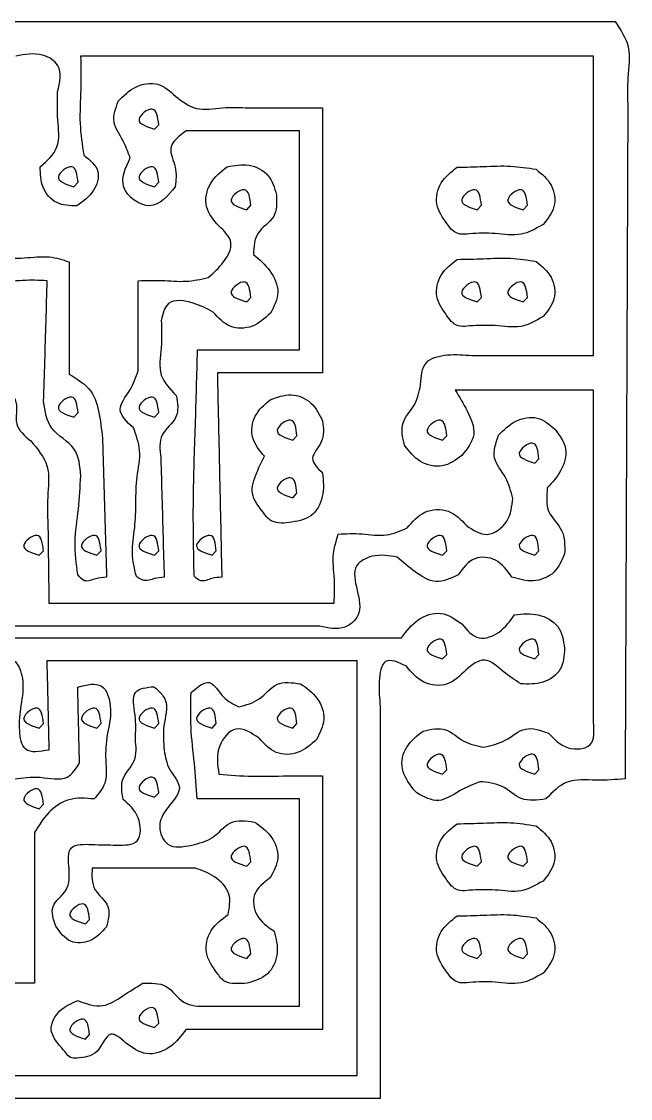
# Model space of a CAD drawing. Extents: x 11 to 259, y -64 to 86.
# Drawn here: x 174.2 to 258.8, y -64.3 to 85.3 of the extents above; entities that cross this region are included whole.
import ezdxf

# ---------------------------------------------------------------- set-up
doc = ezdxf.new("R2010")
doc.units = 0
doc.layers.get('0').update_dxf_attribs({"linetype": 'CONTINUOUS'})

msp = doc.modelspace()

# ---------------------------------------------------------------- linework, layer by layer
at = {"color": 7}
for p, q in [((192.698912, 70.363824), (193.285792, 70.978056)), ((193.285792, 70.978056), (193.285792, 70.978056)), ((193.285792, 70.978056), (193.285792, 70.978056)), ((181.498912, 62.363824), (182.085792, 62.978056)), ((182.085792, 62.978056), (182.085792, 62.978056)), ((182.085792, 62.978056), (182.085792, 62.978056)), ((192.698912, 62.363824), (193.285792, 62.978056)), ((193.285792, 62.978056), (193.285792, 62.978056)), ((193.285792, 62.978056), (193.285792, 62.978056)), ((205.498912, 59.163824), (206.085792, 59.778056)), ((206.085792, 59.778056), (206.085792, 59.778056)), ((206.085792, 59.778056), (206.085792, 59.778056)), ((237.498912, 59.163824), (238.085792, 59.778056)), ((238.085792, 59.778056), (238.085792, 59.778056)), ((238.085792, 59.778056), (238.085792, 59.778056)), ((243.898912, 59.163824), (244.485792, 59.778056)), ((244.485792, 59.778056), (244.485792, 59.778056)), ((244.485792, 59.778056), (244.485792, 59.778056)), ((233.312168, 57.2316), (233.312168, 57.2316)), ((205.498912, 46.363824), (206.085792, 46.978056)), ((206.085792, 46.978056), (206.085792, 46.978056)), ((206.085792, 46.978056), (206.085792, 46.978056)), ((237.498912, 46.363824), (238.085792, 46.978056)), ((238.085792, 46.978056), (238.085792, 46.978056)), ((238.085792, 46.978056), (238.085792, 46.978056)), ((243.898912, 46.363824), (244.485792, 46.978056)), ((244.485792, 46.978056), (244.485792, 46.978056)), ((244.485792, 46.978056), (244.485792, 46.978056)), ((233.312168, 44.4316), (233.312168, 44.4316)), ((181.498912, 30.363824), (182.085792, 30.978056)), ((182.085792, 30.978056), (182.085792, 30.978056)), ((182.085792, 30.978056), (182.085792, 30.978056)), ((192.698912, 30.363824), (193.285792, 30.978056)), ((193.285792, 30.978056), (193.285792, 30.978056)), ((193.285792, 30.978056), (193.285792, 30.978056)), ((211.898912, 27.163824), (212.485792, 27.778056)), ((212.485792, 27.778056), (212.485792, 27.778056)), ((212.485792, 27.778056), (212.485792, 27.778056)), ((232.698912, 27.163824), (233.285792, 27.778056)), ((233.285792, 27.778056), (233.285792, 27.778056)), ((233.285792, 27.778056), (233.285792, 27.778056)), ((245.498912, 23.963824), (246.085792, 24.578056)), ((246.085792, 24.578056), (246.085792, 24.578056)), ((246.085792, 24.578056), (246.085792, 24.578056)), ((211.898912, 19.163824), (212.485792, 19.778056)), ((212.485792, 19.778056), (212.485792, 19.778056)), ((212.485792, 19.778056), (212.485792, 19.778056)), ((207.766704, 17.171344), (207.766704, 17.171344)), ((176.698912, 11.163824), (177.285792, 11.778056)), ((177.285792, 11.778056), (177.285792, 11.778056)), ((177.285792, 11.778056), (177.285792, 11.778056)), ((184.698912, 11.163824), (185.285792, 11.778056)), ((185.285792, 11.778056), (185.285792, 11.778056)), ((185.285792, 11.778056), (185.285792, 11.778056)), ((192.698912, 11.163824), (193.285792, 11.778056)), ((193.285792, 11.778056), (193.285792, 11.778056)), ((193.285792, 11.778056), (193.285792, 11.778056)), ((200.698912, 11.163824), (201.285792, 11.778056)), ((201.285792, 11.778056), (201.285792, 11.778056)), ((201.285792, 11.778056), (201.285792, 11.778056)), ((232.698912, 11.163824), (233.285792, 11.778056)), ((233.285792, 11.778056), (233.285792, 11.778056)), ((233.285792, 11.778056), (233.285792, 11.778056)), ((245.498912, 11.163824), (246.085792, 11.778056)), ((246.085792, 11.778056), (246.085792, 11.778056)), ((246.085792, 11.778056), (246.085792, 11.778056)), ((182.046512, 8.502208), (182.046512, 8.502208)), ((190.180112, 8.237592), (190.180136, 8.237592)), ((198.197864, 8.2626), (198.197864, 8.2626)), ((232.698912, -3.236168), (233.285792, -2.621936)), ((233.285792, -2.621936), (233.285792, -2.621936)), ((233.285792, -2.621936), (233.285792, -2.621936)), ((245.498912, -3.236168), (246.085792, -2.621936)), ((246.085792, -2.621936), (246.085792, -2.621936)), ((246.085792, -2.621936), (246.085792, -2.621936)), ((176.698912, -12.836168), (177.285792, -12.221936)), ((177.285792, -12.221936), (177.285792, -12.221936)), ((177.285792, -12.221936), (177.285792, -12.221936)), ((184.698912, -12.836168), (185.285792, -12.221936)), ((185.285792, -12.221936), (185.285792, -12.221936)), ((185.285792, -12.221936), (185.285792, -12.221936)), ((192.698912, -12.836168), (193.285792, -12.221936)), ((193.285792, -12.221936), (193.285792, -12.221936)), ((193.285792, -12.221936), (193.285792, -12.221936)), ((200.698912, -12.836168), (201.285792, -12.221936)), ((201.285792, -12.221936), (201.285792, -12.221936)), ((201.285792, -12.221936), (201.285792, -12.221936)), ((211.898912, -12.836168), (212.485792, -12.221936)), ((212.485792, -12.221936), (212.485792, -12.221936)), ((212.485792, -12.221936), (212.485792, -12.221936)), ((232.698912, -19.236168), (233.285792, -18.621936)), ((233.285792, -18.621936), (233.285792, -18.621936)), ((233.285792, -18.621936), (233.285792, -18.621936)), ((245.498912, -19.236168), (246.085792, -18.621936)), ((246.085792, -18.621936), (246.085792, -18.621936)), ((246.085792, -18.621936), (246.085792, -18.621936)), ((192.698912, -22.436168), (193.285792, -21.821936)), ((193.285792, -21.821936), (193.285792, -21.821936)), ((193.285792, -21.821936), (193.285792, -21.821936)), ((228.72736, -21.406168), (228.566704, -21.228648)), ((228.566704, -21.228648), (228.566704, -21.228648)), ((228.566704, -21.228648), (228.566704, -21.228648)), ((229.115136, -21.834664), (228.72736, -21.406168)), ((176.698912, -24.036168), (177.285792, -23.421936)), ((177.285792, -23.421936), (177.285792, -23.421936)), ((177.285792, -23.421936), (177.285792, -23.421936)), ((205.498912, -32.036168), (206.085792, -31.421936)), ((206.085792, -31.421936), (206.085792, -31.421936)), ((206.085792, -31.421936), (206.085792, -31.421936)), ((237.498912, -32.036168), (238.085792, -31.421936)), ((238.085792, -31.421936), (238.085792, -31.421936)), ((238.085792, -31.421936), (238.085792, -31.421936)), ((243.898912, -32.036168), (244.485792, -31.421936)), ((244.485792, -31.421936), (244.485792, -31.421936)), ((244.485792, -31.421936), (244.485792, -31.421936)), ((233.312168, -33.968392), (233.312168, -33.968392)), ((183.098912, -40.036168), (183.685792, -39.421936)), ((183.685792, -39.421936), (183.685792, -39.421936)), ((183.685792, -39.421936), (183.685792, -39.421936)), ((205.498912, -44.836168), (206.085792, -44.221936)), ((206.085792, -44.221936), (206.085792, -44.221936)), ((206.085792, -44.221936), (206.085792, -44.221936)), ((237.498912, -44.836168), (238.085792, -44.221936)), ((238.085792, -44.221936), (238.085792, -44.221936)), ((238.085792, -44.221936), (238.085792, -44.221936)), ((243.898912, -44.836168), (244.485792, -44.221936)), ((244.485792, -44.221936), (244.485792, -44.221936)), ((244.485792, -44.221936), (244.485792, -44.221936)), ((201.366704, -46.828648), (201.366704, -46.828648)), ((233.312168, -46.768392), (233.312168, -46.768392)), ((192.698912, -54.436168), (193.285792, -53.821936)), ((193.285792, -53.821936), (193.285792, -53.821936)), ((193.285792, -53.821936), (193.285792, -53.821936)), ((183.098912, -56.036168), (183.685792, -55.421936)), ((183.685792, -55.421936), (183.685792, -55.421936)), ((183.685792, -55.421936), (183.685792, -55.421936)), ((179.766704, -57.228648), (179.766704, -57.228648))]:
    msp.add_line(p, q, dxfattribs=at)
for points, knots in [([(72.231302, 85.308353), (92.721913, 85.308353), (133.703135, 85.308353), (195.174968, 85.308353), (236.156189, 85.308353), (256.6468, 85.308353)], [0, 0, 0, 0, 61.471834, 122.943666, 184.415498, 184.415498, 184.415498, 184.415498]), ([(256.6468, 85.308353), (257.421381, 84.16217), (259.014835, 81.804266), (258.294655, 77.496444), (258.375093, 74.701761), (258.415272, 73.305832)], [0, 0, 0, 0, 3.999849, 8.228411, 12.448432, 12.448432, 12.448432, 12.448432]), ([(179.242712, 75.540032), (179.552114, 76.862608), (180.081228, 79.124371), (176.794249, 81.142044), (174.699537, 80.743497), (173.463648, 80.508353)], [0, 0, 0, 0, 3.626468, 6.201693, 9.907565, 9.907565, 9.907565, 9.907565]), ([(182.442712, 80.508353), (182.472668, 78.958411), (182.532907, 75.84154), (182.19963, 71.231068), (182.662425, 68.205896), (182.887416, 66.735192)], [0, 0, 0, 0, 4.651727, 9.354434, 13.803735, 13.803735, 13.803735, 13.803735]), ([(253.642712, 80.508353), (245.731601, 80.508353), (229.909379, 80.508353), (206.176045, 80.508353), (190.353823, 80.508353), (182.442712, 80.508353)], [0, 0, 0, 0, 23.733334, 47.466666, 71.2, 71.2, 71.2, 71.2]), ([(253.642712, 38.908352), (253.642712, 43.530574), (253.642712, 52.775019), (253.642712, 66.641686), (253.642712, 75.886131), (253.642712, 80.508353)], [0, 0, 0, 0, 13.866666, 27.733334, 41.600001, 41.600001, 41.600001, 41.600001]), ([(187.6712, 74.248152), (188.412079, 74.991809), (189.881778, 76.467021), (193.308568, 77.049971), (194.870788, 75.616606), (195.642712, 74.908352)], [0, 0, 0, 0, 3.123891, 6.196939, 9.198551, 9.198551, 9.198551, 9.198551]), ([(176.842712, 65.11244), (177.797496, 65.963023), (179.757191, 67.708843), (179.164145, 71.757443), (179.216349, 74.270797), (179.242712, 75.540032)], [0, 0, 0, 0, 3.603404, 7.395983, 11.265124, 11.265124, 11.265124, 11.265124]), ([(195.642712, 74.908352), (196.561091, 74.204047), (198.487348, 72.726798), (202.175097, 73.466376), (204.568444, 73.360855), (205.759288, 73.308352)], [0, 0, 0, 0, 3.31821, 6.959795, 10.566071, 10.566071, 10.566071, 10.566071]), ([(189.315416, 66.362568), (189.031955, 67.149388), (188.416885, 68.856679), (186.590828, 71.31007), (187.312729, 73.273286), (187.6712, 74.248152)], [0, 0, 0, 0, 2.532383, 5.494924, 8.417051, 8.417051, 8.417051, 8.417051]), ([(216.042712, 73.308352), (216.042712, 69.219463), (216.042712, 61.041685), (216.042712, 48.775019), (216.042712, 40.597241), (216.042712, 36.508352)], [0, 0, 0, 0, 12.266666, 24.533334, 36.8, 36.8, 36.8, 36.8]), ([(258.415272, 73.305832), (258.373877, 62.950557), (258.291088, 42.240008), (258.166902, 11.174184), (258.084109, -9.536365), (258.042712, -19.89164)], [0, 0, 0, 0, 31.066072, 62.132144, 93.198217, 93.198217, 93.198217, 93.198217]), ([(193.285792, 70.978056), (193.154561, 72.017338), (192.894107, 74.079999), (189.425339, 71.40179), (191.570289, 70.721682), (192.698912, 70.363824)], [0, 0, 0, 0, 2.334354, 4.632985, 7.185601, 7.185601, 7.185601, 7.185601]), ([(197.090696, 70.108352), (196.091292, 69.378743), (194.252148, 68.036085), (195.881324, 65.061719), (195.683301, 63.265271), (195.583408, 62.359056)], [0, 0, 0, 0, 3.200678, 5.890019, 8.627645, 8.627645, 8.627645, 8.627645]), ([(212.842712, 39.708352), (212.842712, 43.08613), (212.842712, 49.841685), (212.842712, 59.975019), (212.842712, 66.730574), (212.842712, 70.108352)], [0, 0, 0, 0, 10.133334, 20.266666, 30.4, 30.4, 30.4, 30.4]), ([(182.887416, 66.735192), (183.745118, 66.06603), (185.401636, 64.773647), (184.363803, 61.432979), (182.762369, 60.304335), (181.916728, 59.708352)], [0, 0, 0, 0, 2.970808, 5.737654, 8.833424, 8.833424, 8.833424, 8.833424]), ([(195.583408, 62.359056), (194.504351, 61.054956), (192.355527, 58.457984), (187.317314, 62.096992), (188.660864, 64.965222), (189.315416, 66.362568)], [0, 0, 0, 0, 4.427023, 8.815927, 12.9854, 12.9854, 12.9854, 12.9854]), ([(181.916728, 59.708352), (180.944061, 59.726221), (178.982011, 59.762267), (176.888029, 62.208975), (176.857801, 64.145681), (176.842712, 65.11244)], [0, 0, 0, 0, 2.813692, 5.675738, 8.528378, 8.528378, 8.528378, 8.528378]), ([(182.085792, 62.978056), (181.954561, 64.017338), (181.694107, 66.079999), (178.225339, 63.40179), (180.370289, 62.721682), (181.498912, 62.363824)], [0, 0, 0, 0, 2.334354, 4.632985, 7.185601, 7.185601, 7.185601, 7.185601]), ([(193.285792, 62.978056), (193.154561, 64.017338), (192.894107, 66.079999), (189.425339, 63.40179), (191.570289, 62.721682), (192.698912, 62.363824)], [0, 0, 0, 0, 2.334354, 4.632985, 7.185601, 7.185601, 7.185601, 7.185601]), ([(201.642688, 56.908352), (200.909764, 57.747688), (199.436481, 59.434875), (200.17293, 63.07864), (201.910734, 64.451944), (202.791152, 65.147696)], [0, 0, 0, 0, 3.194078, 6.420563, 9.733714, 9.733714, 9.733714, 9.733714]), ([(202.791152, 65.147696), (203.802796, 65.32616), (205.799646, 65.678425), (208.800895, 64.187674), (209.361998, 62.213916), (209.642688, 61.226552)], [0, 0, 0, 0, 3.043927, 6.008304, 8.975598, 8.975598, 8.975598, 8.975598]), ([(233.312168, 57.2316), (232.700044, 58.086939), (231.479783, 59.792047), (232.241093, 63.163457), (233.895305, 64.426957), (234.734976, 65.068304)], [0, 0, 0, 0, 3.04034, 6.060876, 9.174597, 9.174597, 9.174597, 9.174597]), ([(234.734976, 65.068304), (235.954279, 65.09363), (238.419417, 65.144833), (242.084399, 65.349009), (244.496505, 64.966192), (245.673464, 64.7794)], [0, 0, 0, 0, 3.661295, 7.402261, 10.966991, 10.966991, 10.966991, 10.966991]), ([(245.673464, 64.7794), (246.475326, 64.131903), (248.076156, 62.839245), (248.571765, 59.474762), (247.278931, 57.890783), (246.642712, 57.111288)], [0, 0, 0, 0, 3.023631, 6.036351, 8.955494, 8.955494, 8.955494, 8.955494]), ([(206.085792, 59.778056), (205.954561, 60.817338), (205.694107, 62.879999), (202.225339, 60.20179), (204.370289, 59.521682), (205.498912, 59.163824)], [0, 0, 0, 0, 2.334354, 4.632985, 7.185601, 7.185601, 7.185601, 7.185601]), ([(238.085792, 59.778056), (237.954561, 60.817338), (237.694107, 62.879999), (234.225339, 60.20179), (236.370289, 59.521682), (237.498912, 59.163824)], [0, 0, 0, 0, 2.334354, 4.632985, 7.185601, 7.185601, 7.185601, 7.185601]), ([(244.485792, 59.778056), (244.354561, 60.817338), (244.094107, 62.879999), (240.625339, 60.20179), (242.770289, 59.521682), (243.898912, 59.163824)], [0, 0, 0, 0, 2.334354, 4.632985, 7.185601, 7.185601, 7.185601, 7.185601]), ([(209.642688, 61.226552), (209.67671, 60.126638), (209.745382, 57.906501), (206.592963, 56.18921), (206.492189, 54.01871), (206.442688, 52.952536)], [0, 0, 0, 0, 3.069242, 6.195157, 9.21308, 9.21308, 9.21308, 9.21308]), ([(200.159472, 49.729544), (200.901252, 50.392167), (202.327861, 51.666539), (203.950505, 54.709045), (202.415922, 56.171474), (201.642688, 56.908352)], [0, 0, 0, 0, 3.062694, 5.890247, 8.761941, 8.761941, 8.761941, 8.761941]), ([(236.444752, 55.835352), (236.008043, 55.771178), (235.203446, 55.652942), (234.022088, 56.207596), (233.561836, 56.871473), (233.312168, 57.2316)], [0, 0, 0, 0, 1.299807, 2.394779, 3.692985, 3.692985, 3.692985, 3.692985]), ([(246.642712, 57.111288), (245.651553, 56.535916), (243.58901, 55.3386), (239.992338, 56.001364), (237.62185, 55.890435), (236.444752, 55.835352)], [0, 0, 0, 0, 3.331458, 6.932562, 10.484503, 10.484503, 10.484503, 10.484503]), ([(171.242712, 52.508352), (172.361456, 52.462547), (174.651474, 52.368786), (177.911887, 52.87092), (179.94286, 52.219201), (180.842712, 51.930448)], [0, 0, 0, 0, 3.362911, 6.883729, 9.684683, 9.684683, 9.684683, 9.684683]), ([(206.442688, 52.952536), (207.257383, 52.25454), (208.862835, 50.879057), (210.318818, 47.684534), (209.29541, 45.746163), (208.785712, 44.780776)], [0, 0, 0, 0, 3.234937, 6.374822, 9.490191, 9.490191, 9.490191, 9.490191]), ([(234.734976, 52.268304), (235.954279, 52.29363), (238.419417, 52.344833), (242.084399, 52.549009), (244.496505, 52.166192), (245.673464, 51.9794)], [0, 0, 0, 0, 3.661295, 7.402261, 10.966991, 10.966991, 10.966991, 10.966991]), ([(180.842712, 51.930448), (180.842712, 50.198022), (180.842712, 46.733172), (180.842712, 41.535897), (180.842712, 38.071048), (180.842712, 36.338624)], [0, 0, 0, 0, 5.197278, 10.394552, 15.591824, 15.591824, 15.591824, 15.591824]), ([(233.312168, 44.4316), (232.700044, 45.286939), (231.479783, 46.992047), (232.241093, 50.363457), (233.895305, 51.626957), (234.734976, 52.268304)], [0, 0, 0, 0, 3.04034, 6.060876, 9.174597, 9.174597, 9.174597, 9.174597]), ([(245.673464, 51.9794), (246.475326, 51.331903), (248.076156, 50.039245), (248.571765, 46.674762), (247.278931, 45.090783), (246.642712, 44.311288)], [0, 0, 0, 0, 3.023631, 6.036351, 8.955494, 8.955494, 8.955494, 8.955494]), ([(177.811144, 49.308352), (176.672909, 49.352628), (174.346268, 49.443133), (171.031462, 48.951917), (168.962305, 49.598774), (168.042712, 49.886256)], [0, 0, 0, 0, 3.421188, 6.993177, 9.850587, 9.850587, 9.850587, 9.850587]), ([(190.442688, 49.308352), (191.538261, 49.341165), (193.747372, 49.407329), (197.011764, 49.061789), (199.134068, 49.512015), (200.159472, 49.729544)], [0, 0, 0, 0, 3.289203, 6.632344, 9.757581, 9.757581, 9.757581, 9.757581]), ([(190.442688, 36.837984), (190.442688, 38.223581), (190.442688, 40.994773), (190.442688, 45.151563), (190.442688, 47.922755), (190.442688, 49.308352)], [0, 0, 0, 0, 4.15679, 8.313578, 12.470368, 12.470368, 12.470368, 12.470368]), ([(206.085792, 46.978056), (205.954561, 48.017338), (205.694107, 50.079999), (202.225339, 47.40179), (204.370289, 46.721682), (205.498912, 46.363824)], [0, 0, 0, 0, 2.334354, 4.632985, 7.185601, 7.185601, 7.185601, 7.185601]), ([(238.085792, 46.978056), (237.954561, 48.017338), (237.694107, 50.079999), (234.225339, 47.40179), (236.370289, 46.721682), (237.498912, 46.363824)], [0, 0, 0, 0, 2.334354, 4.632985, 7.185601, 7.185601, 7.185601, 7.185601]), ([(244.485792, 46.978056), (244.354561, 48.017338), (244.094107, 50.079999), (240.625339, 47.40179), (242.770289, 46.721682), (243.898912, 46.363824)], [0, 0, 0, 0, 2.334354, 4.632985, 7.185601, 7.185601, 7.185601, 7.185601]), ([(200.854912, 44.93684), (199.992705, 45.402583), (198.166844, 46.388869), (194.34591, 46.909883), (193.852513, 44.72562), (193.642688, 43.796728)], [0, 0, 0, 0, 3.063691, 6.487855, 9.02151, 9.02151, 9.02151, 9.02151]), ([(208.785712, 44.780776), (208.011796, 44.068868), (206.471556, 42.652036), (202.979255, 42.582526), (201.562008, 44.153197), (200.854912, 44.93684)], [0, 0, 0, 0, 3.092925, 6.155511, 9.204923, 9.204923, 9.204923, 9.204923]), ([(193.642688, 43.796728), (193.686853, 42.543995), (193.775023, 40.043059), (193.034134, 36.083131), (194.85646, 34.250699), (195.732096, 33.370208)], [0, 0, 0, 0, 3.810503, 7.607226, 11.118981, 11.118981, 11.118981, 11.118981]), ([(236.444752, 43.035352), (236.008043, 42.971178), (235.203446, 42.852942), (234.022088, 43.407596), (233.561836, 44.071473), (233.312168, 44.4316)], [0, 0, 0, 0, 1.299807, 2.394779, 3.692985, 3.692985, 3.692985, 3.692985]), ([(246.642712, 44.311288), (245.651553, 43.735916), (243.58901, 42.5386), (239.992338, 43.201364), (237.62185, 43.090435), (236.444752, 43.035352)], [0, 0, 0, 0, 3.331458, 6.932562, 10.484503, 10.484503, 10.484503, 10.484503]), ([(198.197864, 8.2626), (198.1327, 11.756274), (198.002332, 18.745771), (198.394762, 29.226035), (198.584021, 36.214326), (198.678648, 39.708352)], [0, 0, 0, 0, 10.480672, 20.967795, 31.454197, 31.454197, 31.454197, 31.454197]), ([(198.678648, 39.708352), (200.252433, 39.708352), (203.400003, 39.708352), (208.121357, 39.708352), (211.268927, 39.708352), (212.842712, 39.708352)], [0, 0, 0, 0, 4.721354, 9.44271, 14.164064, 14.164064, 14.164064, 14.164064]), ([(229.642712, 34.846312), (229.722114, 36.016665), (229.88005, 38.344597), (233.566872, 39.180884), (235.671157, 39.001501), (236.763864, 38.908352)], [0, 0, 0, 0, 3.164165, 6.293799, 9.674429, 9.674429, 9.674429, 9.674429]), ([(236.763864, 38.908352), (238.639293, 38.908352), (242.390148, 38.908352), (248.016431, 38.908352), (251.767285, 38.908352), (253.642712, 38.908352)], [0, 0, 0, 0, 5.626286, 11.252568, 16.878848, 16.878848, 16.878848, 16.878848]), ([(180.842712, 36.338624), (181.97899, 35.65225), (184.135254, 34.34975), (185.175036, 30.588351), (185.388899, 28.205049), (185.501248, 26.953016)], [0, 0, 0, 0, 3.830954, 7.269829, 11.075803, 11.075803, 11.075803, 11.075803]), ([(189.766368, 28.873736), (188.861839, 29.69557), (187.09187, 31.303724), (189.4945, 34.091426), (190.126615, 35.922434), (190.442688, 36.837984)], [0, 0, 0, 0, 3.126038, 6.116985, 9.108229, 9.108229, 9.108229, 9.108229]), ([(201.426664, 36.508352), (201.495114, 33.352797), (201.632015, 27.041685), (201.837361, 17.575019), (201.974262, 11.263907), (202.042712, 8.108352)], [0, 0, 0, 0, 9.468893, 18.937788, 28.406681, 28.406681, 28.406681, 28.406681]), ([(171.687416, 34.735192), (172.466648, 34.034556), (174.046734, 32.613843), (172.976031, 29.187597), (174.659991, 27.764317), (175.514944, 27.041712)], [0, 0, 0, 0, 2.912664, 5.906149, 8.993326, 8.993326, 8.993326, 8.993326]), ([(227.403368, 26.456816), (227.155234, 27.548984), (226.6744, 29.665385), (229.06744, 31.94658), (229.451428, 33.882119), (229.642712, 34.846312)], [0, 0, 0, 0, 3.128781, 6.062947, 8.975505, 8.975505, 8.975505, 8.975505]), ([(182.085792, 30.978056), (181.954561, 32.017338), (181.694107, 34.079999), (178.225339, 31.40179), (180.370289, 30.721682), (181.498912, 30.363824)], [0, 0, 0, 0, 2.334354, 4.632985, 7.185601, 7.185601, 7.185601, 7.185601]), ([(193.285792, 30.978056), (193.154561, 32.017338), (192.894107, 34.079999), (189.425339, 31.40179), (191.570289, 30.721682), (192.698912, 30.363824)], [0, 0, 0, 0, 2.334354, 4.632985, 7.185601, 7.185601, 7.185601, 7.185601]), ([(195.732096, 33.370208), (195.90422, 32.310224), (196.257315, 30.135776), (193.18868, 28.095512), (193.445664, 25.84506), (193.575336, 24.709504)], [0, 0, 0, 0, 2.982143, 6.117562, 9.311085, 9.311085, 9.311085, 9.311085]), ([(208.76268, 32.75992), (209.716106, 33.117463), (211.623448, 33.832733), (214.714042, 32.556456), (215.599269, 30.722939), (216.042712, 29.804464)], [0, 0, 0, 0, 2.976912, 5.955352, 8.944967, 8.944967, 8.944967, 8.944967]), ([(234.442712, 34.108352), (235.013774, 33.180857), (236.164149, 31.312468), (237.644261, 27.860181), (236.131585, 25.971232), (235.37972, 25.032344)], [0, 0, 0, 0, 3.339529, 6.727303, 10.075238, 10.075238, 10.075238, 10.075238]), ([(253.642712, -12.0242), (253.642712, -6.898362), (253.642712, 3.353316), (253.642712, 18.730833), (253.642712, 28.982512), (253.642712, 34.108352)], [0, 0, 0, 0, 15.377514, 30.755032, 46.132552, 46.132552, 46.132552, 46.132552]), ([(182.459448, 22.193736), (182.348649, 23.547075), (182.11441, 26.408142), (177.901613, 28.342643), (177.501427, 31.16807), (177.31144, 32.509432)], [0, 0, 0, 0, 3.824965, 8.086278, 11.937839, 11.937839, 11.937839, 11.937839]), ([(207.954072, 24.916992), (207.290132, 25.712807), (205.953413, 27.31503), (206.368039, 30.745573), (207.963801, 32.087911), (208.76268, 32.75992)], [0, 0, 0, 0, 3.011211, 6.062508, 9.121453, 9.121453, 9.121453, 9.121453]), ([(212.485792, 27.778056), (212.354561, 28.817338), (212.094107, 30.879999), (208.625339, 28.20179), (210.770289, 27.521682), (211.898912, 27.163824)], [0, 0, 0, 0, 2.334354, 4.632985, 7.185601, 7.185601, 7.185601, 7.185601]), ([(233.285792, 27.778056), (233.154561, 28.817338), (232.894107, 30.879999), (229.425339, 28.20179), (231.570289, 27.521682), (232.698912, 27.163824)], [0, 0, 0, 0, 2.334354, 4.632985, 7.185601, 7.185601, 7.185601, 7.185601]), ([(240.4712, 27.847896), (241.195653, 28.577712), (242.6349, 30.027614), (245.969735, 30.662559), (247.543827, 29.310631), (248.31872, 28.645104)], [0, 0, 0, 0, 3.063854, 6.086862, 9.017932, 9.017932, 9.017932, 9.017932]), ([(190.119576, 18.48496), (190.132413, 19.679931), (190.1584, 22.098907), (190.996558, 25.629288), (190.15918, 27.837751), (189.766368, 28.873736)], [0, 0, 0, 0, 3.594146, 7.275613, 10.528509, 10.528509, 10.528509, 10.528509]), ([(216.042712, 29.804464), (216.162068, 28.813513), (216.387344, 26.943173), (213.908859, 24.646017), (215.340788, 23.265214), (216.042712, 22.588352)], [0, 0, 0, 0, 2.89777, 5.469305, 7.941922, 7.941922, 7.941922, 7.941922]), ([(248.31872, 28.645104), (248.977206, 27.763095), (250.278366, 26.020259), (249.270099, 22.756849), (247.915381, 21.271709), (247.242712, 20.53428)], [0, 0, 0, 0, 3.127877, 6.180638, 9.191418, 9.191418, 9.191418, 9.191418]), ([(175.514944, 27.041712), (176.449869, 25.942798), (178.367631, 23.688655), (177.737812, 19.168607), (177.852362, 16.292787), (177.909824, 14.850184)], [0, 0, 0, 0, 4.135502, 8.482934, 12.858841, 12.858841, 12.858841, 12.858841]), ([(185.501248, 26.953016), (185.561411, 24.859165), (185.681736, 20.671461), (185.862224, 14.389907), (185.982549, 10.202203), (186.042712, 8.108352)], [0, 0, 0, 0, 6.284147, 12.568295, 18.852441, 18.852441, 18.852441, 18.852441]), ([(242.442712, 19.073136), (242.192232, 20.058908), (241.685986, 22.051258), (239.32813, 24.597539), (240.085921, 26.752341), (240.4712, 27.847896)], [0, 0, 0, 0, 3.049896, 6.164161, 9.385176, 9.385176, 9.385176, 9.385176]), ([(235.37972, 25.032344), (234.512217, 24.399487), (232.785283, 23.139661), (229.34899, 23.921454), (228.059205, 25.602188), (227.403368, 26.456816)], [0, 0, 0, 0, 3.099464, 6.17009, 9.346733, 9.346733, 9.346733, 9.346733]), ([(246.085792, 24.578056), (245.954561, 25.617338), (245.694107, 27.679999), (242.225339, 25.00179), (244.370289, 24.321682), (245.498912, 23.963824)], [0, 0, 0, 0, 2.334354, 4.632985, 7.185601, 7.185601, 7.185601, 7.185601]), ([(193.575336, 24.709504), (193.627264, 22.864931), (193.73112, 19.175787), (193.886904, 13.642069), (193.99076, 9.952925), (194.042688, 8.108352)], [0, 0, 0, 0, 5.53591, 11.071819, 16.607729, 16.607729, 16.607729, 16.607729]), ([(207.766704, 17.171344), (207.116303, 17.995755), (205.810941, 19.650359), (206.799291, 22.582879), (207.593113, 24.187399), (207.954072, 24.916992)], [0, 0, 0, 0, 2.957864, 5.936471, 8.420302, 8.420302, 8.420302, 8.420302]), ([(216.042712, 22.588352), (216.147818, 21.494817), (216.352891, 19.361219), (214.639765, 16.208767), (212.472532, 15.875762), (211.383008, 15.708352)], [0, 0, 0, 0, 3.275111, 6.390074, 9.539187, 9.539187, 9.539187, 9.539187]), ([(182.046512, 8.502208), (181.853543, 9.983456), (181.458688, 13.0144), (182.222071, 17.56725), (182.380557, 20.656146), (182.459448, 22.193736)], [0, 0, 0, 0, 4.456369, 9.118664, 13.73974, 13.73974, 13.73974, 13.73974]), ([(212.485792, 19.778056), (212.354561, 20.817338), (212.094107, 22.879999), (208.625339, 20.20179), (210.770289, 19.521682), (211.898912, 19.163824)], [0, 0, 0, 0, 2.334354, 4.632985, 7.185601, 7.185601, 7.185601, 7.185601]), ([(247.242712, 20.53428), (247.139391, 19.364869), (246.938579, 17.092017), (249.71097, 14.748161), (249.665746, 12.515503), (249.642712, 11.378312)], [0, 0, 0, 0, 3.327151, 6.46661, 9.725647, 9.725647, 9.725647, 9.725647]), ([(190.180136, 8.237592), (189.925449, 9.3069), (189.39305, 11.542189), (190.045141, 14.974995), (190.094913, 17.321983), (190.119576, 18.48496)], [0, 0, 0, 0, 3.261442, 6.817745, 10.310872, 10.310872, 10.310872, 10.310872]), ([(236.030488, 15.279608), (236.961478, 14.653256), (238.89224, 13.354276), (242.09631, 15.757531), (242.32782, 17.973441), (242.442712, 19.073136)], [0, 0, 0, 0, 3.08343, 6.394666, 9.656896, 9.656896, 9.656896, 9.656896]), ([(211.383008, 15.708352), (210.889117, 15.656501), (209.992218, 15.56234), (208.577315, 15.982835), (208.054498, 16.749384), (207.766704, 17.171344)], [0, 0, 0, 0, 1.487139, 2.700626, 4.186586, 4.186586, 4.186586, 4.186586]), ([(227.770288, 14.965072), (228.502642, 15.819358), (229.960025, 17.519385), (233.71237, 17.7222), (235.257992, 16.093584), (236.030488, 15.279608)], [0, 0, 0, 0, 3.280328, 6.527846, 9.77272, 9.77272, 9.77272, 9.77272]), ([(218.220616, 14.108096), (219.315402, 14.163328), (221.53375, 14.275244), (224.827728, 13.643192), (226.82518, 14.540503), (227.770288, 14.965072)], [0, 0, 0, 0, 3.295661, 6.67795, 9.715579, 9.715579, 9.715579, 9.715579]), ([(177.285792, 11.778056), (177.154561, 12.817338), (176.894107, 14.879999), (173.425339, 12.20179), (175.570289, 11.521682), (176.698912, 11.163824)], [0, 0, 0, 0, 2.334354, 4.632985, 7.185601, 7.185601, 7.185601, 7.185601]), ([(177.909824, 14.850184), (177.924594, 13.701242), (177.954135, 11.403357), (177.99842, 7.956531), (178.027948, 5.658646), (178.042712, 4.509704)], [0, 0, 0, 0, 3.447111, 6.894223, 10.341334, 10.341334, 10.341334, 10.341334]), ([(185.285792, 11.778056), (185.154561, 12.817338), (184.894107, 14.879999), (181.425339, 12.20179), (183.570289, 11.521682), (184.698912, 11.163824)], [0, 0, 0, 0, 2.334354, 4.632985, 7.185601, 7.185601, 7.185601, 7.185601]), ([(193.285792, 11.778056), (193.154561, 12.817338), (192.894107, 14.879999), (189.425339, 12.20179), (191.570289, 11.521682), (192.698912, 11.163824)], [0, 0, 0, 0, 2.334354, 4.632985, 7.185601, 7.185601, 7.185601, 7.185601]), ([(201.285792, 11.778056), (201.154561, 12.817338), (200.894107, 14.879999), (197.425339, 12.20179), (199.570289, 11.521682), (200.698912, 11.163824)], [0, 0, 0, 0, 2.334354, 4.632985, 7.185601, 7.185601, 7.185601, 7.185601]), ([(217.642712, 4.508104), (217.688517, 5.626846), (217.782278, 7.916863), (217.280144, 11.177274), (217.931863, 13.208245), (218.220616, 14.108096)], [0, 0, 0, 0, 3.362907, 6.883725, 9.684675, 9.684675, 9.684675, 9.684675]), ([(233.285792, 11.778056), (233.154561, 12.817338), (232.894107, 14.879999), (229.425339, 12.20179), (231.570289, 11.521682), (232.698912, 11.163824)], [0, 0, 0, 0, 2.334354, 4.632985, 7.185601, 7.185601, 7.185601, 7.185601]), ([(246.085792, 11.778056), (245.954561, 12.817338), (245.694107, 14.879999), (242.225339, 12.20179), (244.370289, 11.521682), (245.498912, 11.163824)], [0, 0, 0, 0, 2.334354, 4.632985, 7.185601, 7.185601, 7.185601, 7.185601]), ([(226.416824, 10.908096), (225.258127, 11.109528), (223.284525, 11.452626), (220.013236, 9.74581), (220.537522, 7.558243), (220.842712, 6.284848)], [0, 0, 0, 0, 3.513467, 5.984469, 9.426453, 9.426453, 9.426453, 9.426453]), ([(234.867152, 8.45112), (233.840342, 7.960123), (231.78865, 6.979051), (228.777394, 8.822967), (227.204759, 10.2121), (226.416824, 10.908096)], [0, 0, 0, 0, 3.203678, 6.401338, 9.612185, 9.612185, 9.612185, 9.612185]), ([(242.30292, 8.136592), (241.660189, 9.061263), (240.454951, 10.79519), (236.796351, 11.144795), (235.535978, 9.384979), (234.867152, 8.45112)], [0, 0, 0, 0, 3.262007, 6.116863, 9.344676, 9.344676, 9.344676, 9.344676]), ([(249.642712, 11.378312), (249.248979, 10.437407), (248.441124, 8.506879), (245.269044, 7.261405), (243.280196, 7.848236), (242.30292, 8.136592)], [0, 0, 0, 0, 2.965396, 6.084339, 9.097535, 9.097535, 9.097535, 9.097535]), ([(186.042712, 8.108352), (185.554544, 8.07694), (184.550763, 8.012351), (182.980039, 7.267334), (182.335336, 8.12015), (182.046512, 8.502208)], [0, 0, 0, 0, 1.503104, 3.090714, 4.379187, 4.379187, 4.379187, 4.379187]), ([(194.042688, 8.108352), (193.590519, 8.068539), (192.672742, 7.987729), (191.304958, 7.443466), (190.537497, 7.985283), (190.180112, 8.237592)], [0, 0, 0, 0, 1.377319, 2.795574, 4.031599, 4.031599, 4.031599, 4.031599]), ([(202.042712, 8.108352), (201.587504, 8.086102), (200.620449, 8.038832), (199.209242, 7.304354), (198.498287, 7.97796), (198.197864, 8.2626)], [0, 0, 0, 0, 1.387638, 2.947932, 4.089737, 4.089737, 4.089737, 4.089737]), ([(220.842712, 6.284848), (221.134263, 5.053096), (221.626507, 2.973449), (218.873171, 0.593139), (216.845185, 1.041813), (215.64156, 1.308104)], [0, 0, 0, 0, 3.490472, 5.893188, 9.401324, 9.401324, 9.401324, 9.401324]), ([(226.994728, -0.29164), (227.681662, 0.622392), (229.027593, 2.413285), (232.585135, 3.614241), (234.438008, 2.283618), (235.358064, 1.622888)], [0, 0, 0, 0, 3.411112, 6.6835, 9.911126, 9.911126, 9.911126, 9.911126]), ([(242.690696, 2.90836), (243.791583, 3.014626), (245.938225, 3.221838), (249.132424, 1.530749), (249.471999, -0.653344), (249.642712, -1.751344)], [0, 0, 0, 0, 3.30113, 6.436942, 9.60713, 9.60713, 9.60713, 9.60713]), ([(235.358064, 1.622888), (236.09579, 0.755381), (237.51856, -0.917681), (240.914008, 0.370119), (242.076103, 2.030331), (242.690696, 2.90836)], [0, 0, 0, 0, 3.096637, 5.972132, 9.199985, 9.199985, 9.199985, 9.199985]), ([(87.768384, -0.29164), (103.237977, -0.29164), (134.177164, -0.29164), (180.585945, -0.29164), (211.525133, -0.29164), (226.994728, -0.29164)], [0, 0, 0, 0, 46.408778, 92.81756, 139.226344, 139.226344, 139.226344, 139.226344]), ([(233.285792, -2.621936), (233.154562, -1.582654), (232.894109, 0.480007), (229.425344, -2.198201), (231.570291, -2.87831), (232.698912, -3.236168)], [0, 0, 0, 0, 2.334353, 4.632983, 7.185596, 7.185596, 7.185596, 7.185596]), ([(246.085792, -2.621936), (245.954562, -1.582654), (245.694109, 0.480007), (242.225344, -2.198201), (244.370291, -2.87831), (245.498912, -3.236168)], [0, 0, 0, 0, 2.334353, 4.632983, 7.185596, 7.185596, 7.185596, 7.185596]), ([(174.189184, -9.69164), (174.396784, -8.484637), (174.752653, -6.415587), (173.445393, -2.676457), (171.07003, -3.195173), (169.712416, -3.49164)], [0, 0, 0, 0, 3.741017, 6.412866, 9.97695, 9.97695, 9.97695, 9.97695]), ([(249.642712, -1.751344), (249.579804, -2.784861), (249.452883, -4.870065), (246.631422, -6.824145), (244.580795, -6.736026), (243.547896, -6.69164)], [0, 0, 0, 0, 2.970384, 5.992992, 9.060659, 9.060659, 9.060659, 9.060659]), ([(220.842712, -3.49164), (216.054606, -3.49164), (206.478395, -3.49164), (192.114077, -3.49164), (182.537866, -3.49164), (177.74976, -3.49164)], [0, 0, 0, 0, 14.364318, 28.728634, 43.092952, 43.092952, 43.092952, 43.092952]), ([(177.74976, -3.49164), (177.782311, -4.869418), (177.847414, -7.624973), (177.945064, -11.758307), (178.010163, -14.513862), (178.042712, -15.89164)], [0, 0, 0, 0, 4.134487, 8.268973, 12.40346, 12.40346, 12.40346, 12.40346]), ([(227.667152, -4.234664), (226.547484, -3.71), (224.341091, -2.67611), (223.758791, -6.77505), (223.94177, -8.755874), (224.042712, -9.848608)], [0, 0, 0, 0, 2.956627, 5.826262, 9.357157, 9.357157, 9.357157, 9.357157]), ([(235.92736, -4.777112), (235.137833, -5.573746), (233.555641, -7.17018), (229.81859, -6.815319), (228.387581, -5.09882), (227.667152, -4.234664)], [0, 0, 0, 0, 3.233643, 6.480137, 9.771629, 9.771629, 9.771629, 9.771629]), ([(243.547896, -6.69164), (242.744998, -6.170872), (241.124453, -5.119768), (238.572783, -2.609017), (236.801346, -4.060824), (235.92736, -4.777112)], [0, 0, 0, 0, 2.976439, 6.007559, 8.959424, 8.959424, 8.959424, 8.959424]), ([(182.042699, -7.143024), (183.291448, -6.817443), (185.676604, -6.195573), (186.894977, -10.10662), (186.453173, -12.20024), (186.213195, -13.337448)], [0, 0, 0, 0, 3.3079, 6.318209, 9.897571, 9.897571, 9.897571, 9.897571]), ([(182.290243, -17.681888), (182.262739, -16.510903), (182.20773, -14.168933), (182.125213, -10.655979), (182.070204, -8.314009), (182.042699, -7.143024)], [0, 0, 0, 0, 3.513923, 7.027848, 10.541771, 10.541771, 10.541771, 10.541771]), ([(190.042712, -14.342024), (190.092213, -13.29484), (190.189138, -11.244394), (189.297869, -7.411062), (191.5848, -7.191215), (192.620616, -7.09164)], [0, 0, 0, 0, 3.318588, 6.497989, 9.130259, 9.130259, 9.130259, 9.130259]), ([(192.620616, -7.09164), (193.271799, -7.663225), (194.891672, -9.08509), (193.767527, -12.52294), (193.95291, -14.810075), (194.042712, -15.917992)], [0, 0, 0, 0, 2.422852, 6.027048, 9.413318, 9.413318, 9.413318, 9.413318]), ([(197.78524, -7.90824), (198.696473, -7.121081), (200.466858, -5.591754), (202.094321, -8.763367), (203.656968, -9.524074), (204.412024, -9.89164)], [0, 0, 0, 0, 2.908586, 5.650932, 8.214886, 8.214886, 8.214886, 8.214886]), ([(204.412024, -9.89164), (205.411212, -9.627768), (207.444171, -9.090891), (209.50791, -6.205031), (211.804236, -6.527189), (212.976432, -6.69164)], [0, 0, 0, 0, 3.044739, 6.194861, 9.479676, 9.479676, 9.479676, 9.479676]), ([(212.976432, -6.69164), (213.814213, -7.275685), (215.510487, -8.458214), (216.6391, -11.666518), (215.662112, -13.516952), (215.185736, -14.419216)], [0, 0, 0, 0, 3.031602, 6.138159, 9.094314, 9.094314, 9.094314, 9.094314]), ([(198.612568, -22.69164), (198.505258, -21.039826), (198.290028, -17.726801), (197.644673, -12.817923), (197.738819, -9.529623), (197.78524, -7.90824)], [0, 0, 0, 0, 4.966377, 9.961007, 14.819206, 14.819206, 14.819206, 14.819206]), ([(178.042712, -15.89164), (176.766322, -16.123506), (174.446892, -16.544847), (173.802911, -12.769314), (174.048913, -10.809267), (174.189184, -9.69164)], [0, 0, 0, 0, 3.25229, 5.909993, 9.435932, 9.435932, 9.435932, 9.435932]), ([(177.285792, -12.221936), (177.154562, -11.182654), (176.894109, -9.119993), (173.425344, -11.798201), (175.570291, -12.47831), (176.698912, -12.836168)], [0, 0, 0, 0, 2.334353, 4.632983, 7.185596, 7.185596, 7.185596, 7.185596]), ([(185.285792, -12.221936), (185.154562, -11.182654), (184.894109, -9.119993), (181.425344, -11.798201), (183.570291, -12.47831), (184.698912, -12.836168)], [0, 0, 0, 0, 2.334353, 4.632983, 7.185596, 7.185596, 7.185596, 7.185596]), ([(193.285792, -12.221936), (193.154562, -11.182654), (192.894109, -9.119993), (189.425344, -11.798201), (191.570291, -12.47831), (192.698912, -12.836168)], [0, 0, 0, 0, 2.334353, 4.632983, 7.185596, 7.185596, 7.185596, 7.185596]), ([(201.285792, -12.221936), (201.154562, -11.182654), (200.894109, -9.119993), (197.425344, -11.798201), (199.570291, -12.47831), (200.698912, -12.836168)], [0, 0, 0, 0, 2.334353, 4.632983, 7.185596, 7.185596, 7.185596, 7.185596]), ([(212.485792, -12.221936), (212.354562, -11.182654), (212.094109, -9.119993), (208.625344, -11.798201), (210.770291, -12.47831), (211.898912, -12.836168)], [0, 0, 0, 0, 2.334353, 4.632983, 7.185596, 7.185596, 7.185596, 7.185596]), ([(224.042712, -9.848608), (224.042712, -15.897834), (224.042712, -27.996285), (224.042712, -46.143963), (224.042712, -58.242414), (224.042712, -64.29164)], [0, 0, 0, 0, 18.147678, 36.295354, 54.443032, 54.443032, 54.443032, 54.443032]), ([(186.213195, -13.337448), (186.049877, -14.48034), (185.714552, -16.826937), (186.347682, -20.319095), (184.916873, -21.990801), (184.317027, -22.69164)], [0, 0, 0, 0, 3.489557, 7.164788, 9.817824, 9.817824, 9.817824, 9.817824]), ([(207.254936, -14.263152), (206.144772, -13.506814), (204.013744, -12.054976), (201.100572, -15.510967), (201.451042, -17.917827), (201.644648, -19.247416)], [0, 0, 0, 0, 3.494092, 6.707125, 10.672717, 10.672717, 10.672717, 10.672717]), ([(228.566704, -21.228648), (227.933847, -20.361145), (226.674021, -18.634211), (227.455814, -15.197918), (229.136548, -13.908133), (229.991176, -13.252296)], [0, 0, 0, 0, 3.099464, 6.17009, 9.346733, 9.346733, 9.346733, 9.346733]), ([(229.991176, -13.252296), (231.090135, -13.004729), (233.220927, -12.524716), (235.508556, -14.950575), (237.466659, -15.311654), (238.442712, -15.49164)], [0, 0, 0, 0, 3.146002, 6.099842, 9.035647, 9.035647, 9.035647, 9.035647]), ([(238.442712, -15.49164), (239.459565, -15.260417), (241.514501, -14.793142), (244.109442, -12.373006), (246.30438, -13.145275), (247.415872, -13.536344)], [0, 0, 0, 0, 3.120352, 6.305853, 9.573816, 9.573816, 9.573816, 9.573816]), ([(247.415872, -13.536344), (248.191019, -14.378457), (249.678784, -15.994751), (253.940174, -15.681536), (253.742209, -13.247527), (253.642712, -12.0242)], [0, 0, 0, 0, 3.379047, 6.48551, 9.62442, 9.62442, 9.62442, 9.62442]), ([(188.353304, -22.753496), (188.18489, -21.766184), (187.839361, -19.740559), (190.366358, -17.510961), (190.151492, -15.407131), (190.042712, -14.342024)], [0, 0, 0, 0, 2.828059, 5.802208, 8.851903, 8.851903, 8.851903, 8.851903]), ([(215.185736, -14.419216), (214.41182, -15.131124), (212.87158, -16.547956), (209.379279, -16.617466), (207.962032, -15.046795), (207.254936, -14.263152)], [0, 0, 0, 0, 3.092925, 6.155511, 9.204923, 9.204923, 9.204923, 9.204923]), ([(194.042712, -15.917992), (194.199717, -16.820493), (194.518415, -18.652438), (196.886708, -21.051097), (195.51426, -22.689809), (194.842712, -23.49164)], [0, 0, 0, 0, 2.766966, 5.616537, 8.346769, 8.346769, 8.346769, 8.346769]), ([(233.285792, -18.621936), (233.154562, -17.582654), (232.894109, -15.519993), (229.425344, -18.198201), (231.570291, -18.87831), (232.698912, -19.236168)], [0, 0, 0, 0, 2.334353, 4.632983, 7.185596, 7.185596, 7.185596, 7.185596]), ([(246.085792, -18.621936), (245.954562, -17.582654), (245.694109, -15.519993), (242.225344, -18.198201), (244.370291, -18.87831), (245.498912, -19.236168)], [0, 0, 0, 0, 2.334353, 4.632983, 7.185596, 7.185596, 7.185596, 7.185596]), ([(173.242699, -19.89164), (174.404018, -19.736219), (176.784519, -19.417632), (180.562381, -20.433902), (181.789933, -18.478746), (182.290243, -17.681888)], [0, 0, 0, 0, 3.588508, 7.355819, 9.947564, 9.947564, 9.947564, 9.947564]), ([(201.644648, -19.247416), (203.177117, -19.369555), (206.34836, -19.622307), (211.153351, -19.443061), (214.419238, -19.47551), (216.042752, -19.49164)], [0, 0, 0, 0, 4.608035, 9.535721, 14.406823, 14.406823, 14.406823, 14.406823]), ([(193.285792, -21.821936), (193.154562, -20.782654), (192.894109, -18.719993), (189.425344, -21.398201), (191.570291, -22.07831), (192.698912, -22.436168)], [0, 0, 0, 0, 2.334353, 4.632983, 7.185596, 7.185596, 7.185596, 7.185596]), ([(216.042752, -19.49164), (216.042752, -23.402751), (216.042752, -31.224973), (216.042752, -42.958307), (216.042752, -50.780529), (216.042752, -54.69164)], [0, 0, 0, 0, 11.733334, 23.466666, 35.2, 35.2, 35.2, 35.2]), ([(237.864808, -20.29164), (236.931544, -20.673171), (235.030095, -21.450508), (232.176426, -23.518582), (230.138362, -22.397508), (229.115136, -21.834664)], [0, 0, 0, 0, 3.077766, 6.270693, 9.490006, 9.490006, 9.490006, 9.490006]), ([(247.0468, -22.69164), (245.853766, -22.855215), (243.563363, -23.169249), (241.107363, -20.58408), (238.952379, -20.389726), (237.864808, -20.29164)], [0, 0, 0, 0, 3.40608, 6.539038, 9.731162, 9.731162, 9.731162, 9.731162]), ([(258.042712, -19.89164), (256.716269, -19.999948), (254.074522, -20.215654), (249.854447, -19.754715), (247.963596, -21.73263), (247.0468, -22.69164)], [0, 0, 0, 0, 4.04229, 8.050632, 11.823346, 11.823346, 11.823346, 11.823346]), ([(177.285792, -23.421936), (177.154562, -22.382654), (176.894109, -20.319993), (173.425344, -22.998201), (175.570291, -23.67831), (176.698912, -24.036168)], [0, 0, 0, 0, 2.334353, 4.632983, 7.185596, 7.185596, 7.185596, 7.185596]), ([(184.317027, -22.69164), (183.135276, -22.588159), (180.81104, -22.384635), (177.810442, -24.452937), (176.635007, -26.374158), (176.042699, -27.342272)], [0, 0, 0, 0, 3.463189, 6.811307, 10.212142, 10.212142, 10.212142, 10.212142]), ([(187.376432, -29.09164), (188.541229, -29.111647), (190.95356, -29.153082), (190.795347, -24.909588), (189.178042, -23.481661), (188.353304, -22.753496)], [0, 0, 0, 0, 2.967804, 6.146412, 9.454042, 9.454042, 9.454042, 9.454042]), ([(194.842712, -23.49164), (194.144952, -24.415708), (192.864107, -26.111976), (194.384414, -29.767316), (196.640013, -29.33064), (197.874536, -29.09164)], [0, 0, 0, 0, 3.291575, 6.042186, 9.367791, 9.367791, 9.367791, 9.367791]), ([(212.842712, -22.69164), (211.261585, -22.69164), (208.099331, -22.69164), (203.355949, -22.69164), (200.193695, -22.69164), (198.612568, -22.69164)], [0, 0, 0, 0, 4.743382, 9.486762, 14.230144, 14.230144, 14.230144, 14.230144]), ([(197.874536, -29.09164), (198.898763, -28.850054), (200.981289, -28.358846), (203.065727, -25.420476), (205.390851, -25.732526), (206.576432, -25.89164)], [0, 0, 0, 0, 3.090244, 6.28329, 9.605339, 9.605339, 9.605339, 9.605339]), ([(206.576432, -25.89164), (207.414213, -26.475685), (209.110487, -27.658214), (210.2391, -30.866518), (209.262112, -32.716952), (208.785736, -33.619216)], [0, 0, 0, 0, 3.031602, 6.138159, 9.094314, 9.094314, 9.094314, 9.094314]), ([(233.312168, -33.968392), (232.700044, -33.113053), (231.479783, -31.407945), (232.241093, -28.036535), (233.895305, -26.773035), (234.734976, -26.131688)], [0, 0, 0, 0, 3.04034, 6.060876, 9.174597, 9.174597, 9.174597, 9.174597]), ([(234.734976, -26.131688), (235.954279, -26.106362), (238.419417, -26.055159), (242.084399, -25.850983), (244.496505, -26.2338), (245.673464, -26.420592)], [0, 0, 0, 0, 3.661295, 7.402261, 10.966991, 10.966991, 10.966991, 10.966991]), ([(245.673464, -26.420592), (246.475326, -27.068091), (248.076154, -28.36075), (248.571765, -31.725232), (247.278932, -33.309209), (246.642712, -34.088704)], [0, 0, 0, 0, 3.023634, 6.036352, 8.955493, 8.955493, 8.955493, 8.955493]), ([(176.042699, -27.342272), (176.042699, -29.669981), (176.042699, -34.325396), (176.042699, -41.308519), (176.042699, -45.963933), (176.042699, -48.29164)], [0, 0, 0, 0, 6.983126, 13.966248, 20.949368, 20.949368, 20.949368, 20.949368]), ([(180.842712, -32.4062), (180.722531, -31.212209), (180.486137, -28.863632), (184.36289, -29.035218), (186.319781, -29.071857), (187.376432, -29.09164)], [0, 0, 0, 0, 2.965924, 5.833964, 9.200305, 9.200305, 9.200305, 9.200305]), ([(206.085792, -31.421936), (205.954562, -30.382654), (205.694109, -28.319993), (202.225344, -30.998201), (204.370291, -31.67831), (205.498912, -32.036168)], [0, 0, 0, 0, 2.334353, 4.632983, 7.185596, 7.185596, 7.185596, 7.185596]), ([(238.085792, -31.421936), (237.954562, -30.382654), (237.694109, -28.319993), (234.225344, -30.998201), (236.370291, -31.67831), (237.498912, -32.036168)], [0, 0, 0, 0, 2.334353, 4.632983, 7.185596, 7.185596, 7.185596, 7.185596]), ([(244.485792, -31.421936), (244.354562, -30.382654), (244.094109, -28.319993), (240.625344, -30.998201), (242.770291, -31.67831), (243.898912, -32.036168)], [0, 0, 0, 0, 2.334353, 4.632983, 7.185596, 7.185596, 7.185596, 7.185596]), ([(178.991144, -40.371672), (178.656503, -39.394577), (177.965204, -37.376102), (180.963692, -35.510488), (180.882876, -33.436784), (180.842712, -32.4062)], [0, 0, 0, 0, 2.773542, 5.729561, 8.650055, 8.650055, 8.650055, 8.650055]), ([(184.042712, -32.29164), (183.999479, -33.342158), (183.912928, -35.445279), (186.830551, -37.38678), (186.280718, -39.437488), (186.014224, -40.431432)], [0, 0, 0, 0, 2.981387, 5.968693, 8.778414, 8.778414, 8.778414, 8.778414]), ([(198.383776, -32.29164), (196.790325, -32.29164), (193.603421, -32.29164), (188.823067, -32.29164), (185.636163, -32.29164), (184.042712, -32.29164)], [0, 0, 0, 0, 4.780354, 9.56071, 14.341064, 14.341064, 14.341064, 14.341064]), ([(202.928184, -38.728304), (203.103461, -37.753594), (203.471153, -35.708879), (201.172745, -33.307626), (199.295209, -32.623664), (198.383776, -32.29164)], [0, 0, 0, 0, 2.826318, 5.928956, 8.856024, 8.856024, 8.856024, 8.856024]), ([(208.785736, -33.619216), (207.859107, -34.305728), (206.108081, -35.603012), (206.671494, -39.237492), (208.404132, -40.422817), (209.328184, -41.054976)], [0, 0, 0, 0, 3.216032, 6.077249, 9.347054, 9.347054, 9.347054, 9.347054]), ([(236.444752, -35.36464), (236.008043, -35.428814), (235.203446, -35.54705), (234.022088, -34.992396), (233.561836, -34.328519), (233.312168, -33.968392)], [0, 0, 0, 0, 1.299807, 2.394779, 3.692985, 3.692985, 3.692985, 3.692985]), ([(246.642712, -34.088704), (245.651553, -34.664076), (243.58901, -35.861392), (239.992338, -35.198628), (237.62185, -35.309557), (236.444752, -35.36464)], [0, 0, 0, 0, 3.331458, 6.932562, 10.484503, 10.484503, 10.484503, 10.484503]), ([(183.685792, -39.421936), (183.554562, -38.382654), (183.294109, -36.319993), (179.825344, -38.998201), (181.970291, -39.67831), (183.098912, -40.036168)], [0, 0, 0, 0, 2.334353, 4.632983, 7.185596, 7.185596, 7.185596, 7.185596]), ([(201.366704, -46.828648), (200.72377, -45.940002), (199.444567, -44.171923), (200.328258, -40.686465), (202.050489, -39.389349), (202.928184, -38.728304)], [0, 0, 0, 0, 3.156851, 6.280976, 9.52776, 9.52776, 9.52776, 9.52776]), ([(234.734976, -38.931688), (235.954279, -38.906362), (238.419417, -38.855159), (242.084399, -38.650983), (244.496505, -39.0338), (245.673464, -39.220592)], [0, 0, 0, 0, 3.661295, 7.402261, 10.966991, 10.966991, 10.966991, 10.966991]), ([(186.014224, -40.431432), (185.341375, -41.205565), (184.074257, -42.663424), (180.743308, -42.847832), (179.596504, -41.227167), (178.991144, -40.371672)], [0, 0, 0, 0, 2.995212, 5.64063, 8.59833, 8.59833, 8.59833, 8.59833]), ([(233.312168, -46.768392), (232.700044, -45.913053), (231.479783, -44.207945), (232.241093, -40.836535), (233.895305, -39.573035), (234.734976, -38.931688)], [0, 0, 0, 0, 3.04034, 6.060876, 9.174597, 9.174597, 9.174597, 9.174597]), ([(245.673464, -39.220592), (246.475326, -39.868091), (248.076154, -41.16075), (248.571765, -44.525232), (247.278932, -46.109209), (246.642712, -46.888704)], [0, 0, 0, 0, 3.023634, 6.036352, 8.955493, 8.955493, 8.955493, 8.955493]), ([(209.328184, -41.054976), (209.5806, -42.08412), (210.08443, -44.138318), (208.661166, -47.36631), (206.591395, -47.984073), (205.560912, -48.29164)], [0, 0, 0, 0, 3.138417, 6.264365, 9.363833, 9.363833, 9.363833, 9.363833]), ([(206.085792, -44.221936), (205.954562, -43.182654), (205.694109, -41.119993), (202.225344, -43.798201), (204.370291, -44.47831), (205.498912, -44.836168)], [0, 0, 0, 0, 2.334353, 4.632983, 7.185596, 7.185596, 7.185596, 7.185596]), ([(238.085792, -44.221936), (237.954562, -43.182654), (237.694109, -41.119993), (234.225344, -43.798201), (236.370291, -44.47831), (237.498912, -44.836168)], [0, 0, 0, 0, 2.334353, 4.632983, 7.185596, 7.185596, 7.185596, 7.185596]), ([(244.485792, -44.221936), (244.354562, -43.182654), (244.094109, -41.119993), (240.625344, -43.798201), (242.770291, -44.47831), (243.898912, -44.836168)], [0, 0, 0, 0, 2.334353, 4.632983, 7.185596, 7.185596, 7.185596, 7.185596]), ([(205.560912, -48.29164), (205.015305, -48.321823), (203.997832, -48.37811), (202.311673, -48.204985), (201.696401, -47.308848), (201.366704, -46.828648)], [0, 0, 0, 0, 1.660557, 3.096685, 4.754697, 4.754697, 4.754697, 4.754697]), ([(236.444752, -48.16464), (236.008043, -48.228814), (235.203446, -48.34705), (234.022088, -47.792396), (233.561836, -47.128519), (233.312168, -46.768392)], [0, 0, 0, 0, 1.299807, 2.394779, 3.692985, 3.692985, 3.692985, 3.692985]), ([(246.642712, -46.888704), (245.651553, -47.464076), (243.58901, -48.661392), (239.992338, -47.998628), (237.62185, -48.109557), (236.444752, -48.16464)], [0, 0, 0, 0, 3.331458, 6.932562, 10.484503, 10.484503, 10.484503, 10.484503]), ([(176.042699, -48.29164), (171.953811, -48.29164), (163.776033, -48.29164), (151.509366, -48.29164), (143.331588, -48.29164), (139.242699, -48.29164)], [0, 0, 0, 0, 12.266666, 24.533334, 36.8, 36.8, 36.8, 36.8]), ([(182.050104, -50.695568), (183.231708, -51.134264), (185.440271, -51.954239), (188.379296, -49.97096), (190.14088, -48.86184), (191.046512, -48.29164)], [0, 0, 0, 0, 3.546443, 6.628735, 9.889926, 9.889926, 9.889926, 9.889926]), ([(191.046512, -48.29164), (192.219471, -48.249044), (194.574126, -48.163535), (196.503058, -51.461975), (198.828175, -51.481811), (199.980224, -51.49164)], [0, 0, 0, 0, 3.285039, 6.594546, 9.844751, 9.844751, 9.844751, 9.844751]), ([(179.766704, -57.228648), (179.097672, -56.426268), (177.762683, -54.825196), (179.407682, -51.808105), (181.169442, -51.066352), (182.050104, -50.695568)], [0, 0, 0, 0, 2.872732, 5.732261, 8.590374, 8.590374, 8.590374, 8.590374]), ([(193.285792, -53.821936), (193.154562, -52.782654), (192.894109, -50.719993), (189.425344, -53.398201), (191.570291, -54.07831), (192.698912, -54.436168)], [0, 0, 0, 0, 2.334353, 4.632983, 7.185596, 7.185596, 7.185596, 7.185596]), ([(183.685792, -55.421936), (183.554562, -54.382654), (183.294109, -52.319993), (179.825344, -54.998201), (181.970291, -55.67831), (183.098912, -56.036168)], [0, 0, 0, 0, 2.334353, 4.632983, 7.185596, 7.185596, 7.185596, 7.185596]), ([(188.7274, -56.606168), (187.967402, -55.926416), (186.245392, -54.386228), (185.0352, -58.377557), (182.945368, -58.588991), (181.930776, -58.69164)], [0, 0, 0, 0, 2.432864, 5.512399, 8.418235, 8.418235, 8.418235, 8.418235]), ([(197.090736, -54.69164), (196.403802, -55.605672), (195.057871, -57.396565), (191.500329, -58.597521), (189.647456, -57.266898), (188.7274, -56.606168)], [0, 0, 0, 0, 3.411112, 6.6835, 9.911126, 9.911126, 9.911126, 9.911126]), ([(216.042752, -54.69164), (213.936973, -54.69164), (209.725413, -54.69164), (203.408075, -54.69164), (199.196515, -54.69164), (197.090736, -54.69164)], [0, 0, 0, 0, 6.317338, 12.634678, 18.952016, 18.952016, 18.952016, 18.952016]), ([(181.930776, -58.69164), (181.608565, -58.706873), (180.959328, -58.737567), (180.398642, -57.897939), (179.979586, -57.454113), (179.766704, -57.228648)], [0, 0, 0, 0, 0.902895, 1.819284, 2.765489, 2.765489, 2.765489, 2.765489]), ([(14.442708, -61.09164), (37.376042, -61.09164), (83.24271, -61.09164), (152.042712, -61.09164), (197.909379, -61.09164), (220.842712, -61.09164)], [0, 0, 0, 0, 68.800003, 137.600004, 206.400004, 206.400004, 206.400004, 206.400004]), ([(224.042712, -64.29164), (200.398267, -64.29164), (153.109376, -64.29164), (82.176042, -64.29164), (34.887152, -64.29164), (11.242708, -64.29164)], [0, 0, 0, 0, 70.933336, 141.866671, 212.800004, 212.800004, 212.800004, 212.800004])]:
    msp.add_open_spline(points, degree=3, knots=knots, dxfattribs=at)
for points in [[(205.759288, 73.308352), (206.901891, 73.308352), (209.187096, 73.308352), (212.614904, 73.308352), (214.900109, 73.308352), (216.042712, 73.308352)], [(212.842712, 70.108352), (211.092488, 70.108352), (207.59204, 70.108352), (202.341368, 70.108352), (198.84092, 70.108352), (197.090696, 70.108352)], [(177.31144, 32.509432), (177.366963, 34.375979), (177.478008, 38.109072), (177.644576, 43.708712), (177.755621, 47.441805), (177.811144, 49.308352)], [(216.042712, 36.508352), (214.418707, 36.508352), (211.170696, 36.508352), (206.29868, 36.508352), (203.050669, 36.508352), (201.426664, 36.508352)], [(253.642712, 34.108352), (251.509379, 34.108352), (247.242712, 34.108352), (240.842712, 34.108352), (236.576045, 34.108352), (234.442712, 34.108352)], [(178.042712, 4.509704), (182.442712, 4.50956), (191.242712, 4.509271), (204.442712, 4.508818), (213.242712, 4.508342), (217.642712, 4.508104)], [(215.64156, 1.308104), (201.305005, 1.308104), (172.631896, 1.308104), (129.622232, 1.308104), (100.949123, 1.308104), (86.612568, 1.308104)], [(220.842712, -61.09164), (220.842712, -54.69164), (220.842712, -41.89164), (220.842712, -22.69164), (220.842712, -9.89164), (220.842712, -3.49164)], [(212.842712, -51.49164), (212.842712, -48.29164), (212.842712, -41.89164), (212.842712, -32.29164), (212.842712, -25.89164), (212.842712, -22.69164)], [(199.980224, -51.49164), (201.409389, -51.49164), (204.26772, -51.49164), (208.555216, -51.49164), (211.413547, -51.49164), (212.842712, -51.49164)]]:
    msp.add_open_spline(points, degree=3, dxfattribs=at)

doc.saveas('drawing.dxf')
